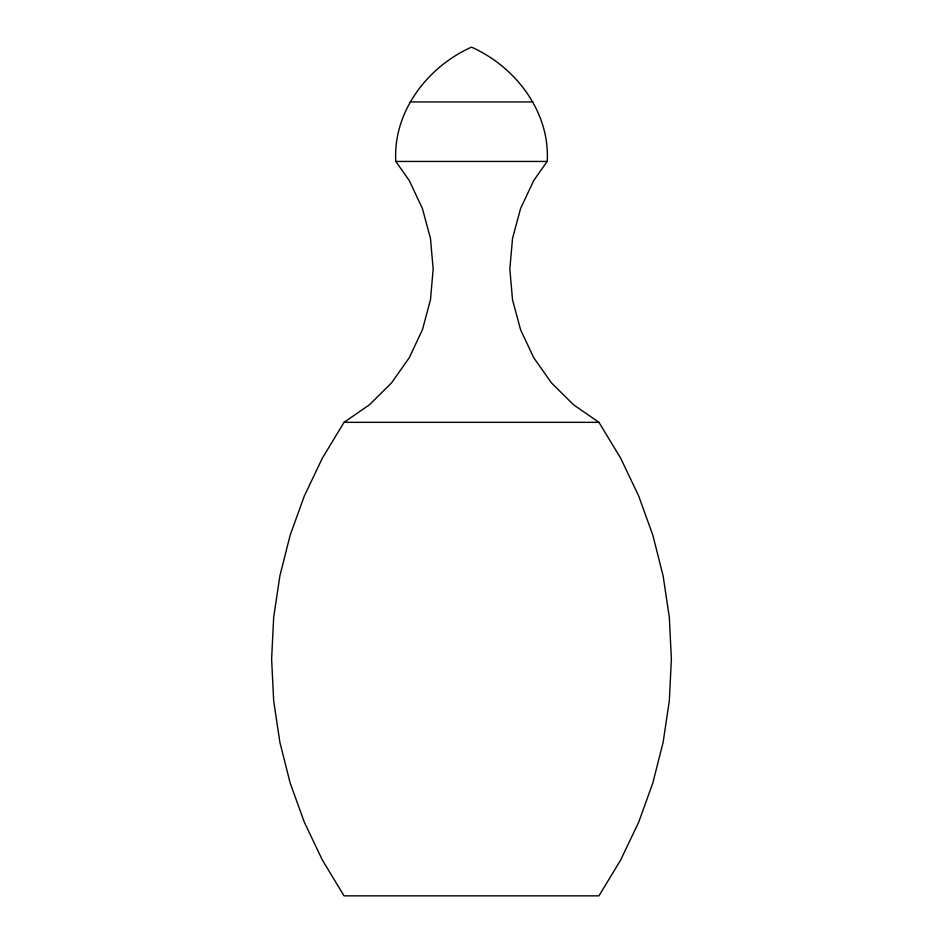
<?xml version="1.0" encoding="UTF-8"?>
<svg xmlns="http://www.w3.org/2000/svg" width="943" height="943" viewBox="0 0 943 943"><rect width="100%" height="100%" fill="white"/><g stroke="black" fill="none" stroke-linecap="round" stroke-linejoin="round"><path stroke-width="1.41" d="M547.199 161.442C550.193 111.911 515.491 66.694 471.5 47.15C427.509 66.694 392.807 111.911 395.801 161.442L409.262 180.514L422.405 208.497L430.456 238.343L433.167 269.132L430.456 299.921L422.405 329.767L409.262 357.751L391.439 383.011L369.467 404.759L344.042 422.334L322.365 458.145L304.341 495.924L290.126 535.294L279.882 575.878L273.682 617.276L271.619 659.086L273.682 700.897L279.882 742.294L290.126 782.879L304.341 822.261L322.365 860.04L344.042 895.85L598.958 895.85L620.635 860.04L638.659 822.261L652.874 782.879L663.118 742.294L669.318 700.897L671.381 659.086L669.318 617.276L663.118 575.878L652.874 535.294L638.659 495.924L620.635 458.145L598.958 422.334L573.533 404.759L551.561 383.011L533.738 357.751L520.595 329.767L512.544 299.921L509.833 269.132L512.544 238.343L520.595 208.497L533.738 180.514L547.199 161.442L395.801 161.442M410.134 101.938L532.866 101.938M344.042 422.334L598.958 422.334"/></g></svg>
